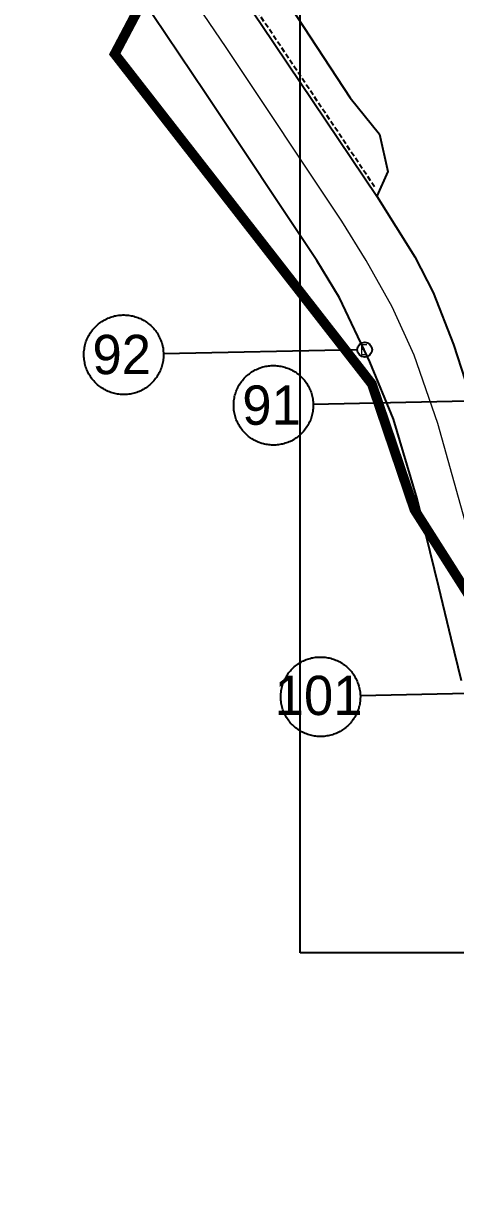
# Model space of a CAD drawing. Extents: x 296690 to 298491, y 586647 to 587790.
# Drawn here: x 296978 to 297022, y 587301.4 to 587419.6 of the extents above; entities that cross this region are included whole.
import ezdxf
from ezdxf.enums import TextEntityAlignment as Align

# ---------------------------------------------------------------- set-up
doc = ezdxf.new("R2010")
doc.units = 0
doc.header["$MEASUREMENT"] = 0
doc.linetypes.add('DASHED', pattern=[0.75, 0.5, -0.25])
doc.linetypes.add('PHANTOM2', pattern=[1.25, 0.625, -0.125, 0.125, -0.125, 0.125, -0.125])
for name, color, linetype in [('_0넘버링', 7, 'Continuous'), ('_조사구역', 6, 'Continuous'), ('가드레일', 114, 'Continuous'), ('도로_아스콘', 1, 'Continuous'), ('전력주', 2, 'Continuous'), ('지형_하단', 7, 'Continuous')]:
    doc.layers.add(name, color=color, linetype=linetype)
doc.layers.add('중앙선', color=2, linetype='Continuous', lineweight=18)
doc.styles.add('GHS', font='simplex.shx', dxfattribs={"bigfont": 'ngsw.shx'})
doc.styles.add('JKS_FONT', font='', dxfattribs={"height": 1.5})
doc.styles.get('JKS_FONT').set_extended_font_data('Expo M')

# ---------------------------------------------------------------- blocks, each defined once
blk = doc.blocks.new('전력주')
at = {"layer": '전력주'}
blk.add_circle((0, 0), 0.75, dxfattribs=at)
at = {"layer": '전력주', "style": 'GHS'}
blk.add_text('E', height=1, rotation=359.9995, dxfattribs=at).set_placement((-0.5, -0.48))

msp = doc.modelspace()

# ---------------------------------------------------------------- linework, layer by layer
msp.add_lwpolyline([(297006.23, 587324.97), (297006.23, 587599.97), (297456.23, 587599.97), (297456.23, 587324.97), (297006.23, 587324.97)])
at = {"layer": '_0넘버링', "linetype": 'Continuous'}
for p, q in [((297012.03, 587386.36), (296992.31, 587385.93)), ((297025.14, 587381.16), (297007.55, 587380.78)), ((297032.37, 587351.55), (297012.34, 587351.12))]:
    msp.add_line(p, q, dxfattribs=at)
for points in [[(296984.21, 587385.76), (296984.21, 587385.9), (296984.21, 587386.04), (296984.22, 587386.18), (296984.24, 587386.32), (296984.26, 587386.46), (296984.28, 587386.6), (296984.31, 587386.74), (296984.34, 587386.88), (296984.38, 587387.01), (296984.42, 587387.15), (296984.47, 587387.28), (296984.52, 587387.41), (296984.58, 587387.54), (296984.64, 587387.67), (296984.71, 587387.8), (296984.78, 587387.92), (296984.85, 587388.04), (296984.93, 587388.16), (296985.02, 587388.27), (296985.1, 587388.38), (296985.19, 587388.49), (296985.29, 587388.6), (296985.38, 587388.7), (296985.49, 587388.8), (296985.59, 587388.89), (296985.7, 587388.98), (296985.81, 587389.07), (296985.92, 587389.15), (296986.04, 587389.23), (296986.16, 587389.31), (296986.28, 587389.38), (296986.41, 587389.45), (296986.53, 587389.51), (296986.66, 587389.57), (296986.79, 587389.62), (296986.93, 587389.67), (296987.06, 587389.71), (296987.2, 587389.75), (296987.33, 587389.79), (296987.47, 587389.82), (296987.61, 587389.84), (296987.75, 587389.86), (296987.89, 587389.88), (296988.03, 587389.89), (296988.17, 587389.9), (296988.31, 587389.9), (296988.46, 587389.89), (296988.6, 587389.88), (296988.74, 587389.87), (296988.88, 587389.85), (296989.02, 587389.82), (296989.15, 587389.8), (296989.29, 587389.76), (296989.43, 587389.72), (296989.56, 587389.68), (296989.7, 587389.63), (296989.83, 587389.58), (296989.96, 587389.52), (296990.08, 587389.46), (296990.21, 587389.4), (296990.33, 587389.33), (296990.45, 587389.25), (296990.57, 587389.17), (296990.68, 587389.09), (296990.8, 587389), (296990.9, 587388.91), (296991.01, 587388.82), (296991.11, 587388.72), (296991.21, 587388.62), (296991.31, 587388.52), (296991.4, 587388.41), (296991.48, 587388.3), (296991.57, 587388.18), (296991.65, 587388.07), (296991.72, 587387.95), (296991.79, 587387.82), (296991.86, 587387.7), (296991.92, 587387.57), (296991.98, 587387.44), (296992.03, 587387.31), (296992.08, 587387.18), (296992.13, 587387.05), (296992.17, 587386.91), (296992.2, 587386.77), (296992.23, 587386.63), (296992.26, 587386.5), (296992.28, 587386.36), (296992.29, 587386.22), (296992.3, 587386.07), (296992.31, 587385.93), (296992.31, 587385.79), (296992.3, 587385.65), (296992.3, 587385.51), (296992.28, 587385.37), (296992.26, 587385.23), (296992.24, 587385.09), (296992.21, 587384.95), (296992.18, 587384.81), (296992.14, 587384.68), (296992.09, 587384.54), (296992.05, 587384.41), (296991.99, 587384.28), (296991.94, 587384.15), (296991.88, 587384.02), (296991.81, 587383.9), (296991.74, 587383.77), (296991.66, 587383.65), (296991.59, 587383.54), (296991.5, 587383.42), (296991.42, 587383.31), (296991.33, 587383.2), (296991.23, 587383.1), (296991.13, 587382.99), (296991.03, 587382.9), (296990.93, 587382.8), (296990.82, 587382.71), (296990.71, 587382.62), (296990.6, 587382.54), (296990.48, 587382.46), (296990.36, 587382.38), (296990.24, 587382.31), (296990.11, 587382.24), (296989.99, 587382.18), (296989.86, 587382.12), (296989.73, 587382.07), (296989.59, 587382.02), (296989.46, 587381.98), (296989.32, 587381.94), (296989.19, 587381.9), (296989.05, 587381.87), (296988.91, 587381.85), (296988.77, 587381.83), (296988.63, 587381.81), (296988.49, 587381.8), (296988.35, 587381.8), (296988.2, 587381.8), (296988.06, 587381.8), (296987.92, 587381.81), (296987.78, 587381.82), (296987.64, 587381.84), (296987.5, 587381.87), (296987.36, 587381.9), (296987.23, 587381.93), (296987.09, 587381.97), (296986.96, 587382.01), (296986.82, 587382.06), (296986.69, 587382.11), (296986.56, 587382.17), (296986.44, 587382.23), (296986.31, 587382.3), (296986.19, 587382.37), (296986.07, 587382.44), (296985.95, 587382.52), (296985.83, 587382.6), (296985.72, 587382.69), (296985.61, 587382.78), (296985.51, 587382.87), (296985.41, 587382.97), (296985.31, 587383.07), (296985.21, 587383.18), (296985.12, 587383.28), (296985.03, 587383.4), (296984.95, 587383.51), (296984.87, 587383.63), (296984.8, 587383.75), (296984.72, 587383.87), (296984.66, 587383.99), (296984.6, 587384.12), (296984.54, 587384.25), (296984.48, 587384.38), (296984.44, 587384.51), (296984.39, 587384.65), (296984.35, 587384.78), (296984.32, 587384.92), (296984.29, 587385.06), (296984.26, 587385.2), (296984.24, 587385.34), (296984.23, 587385.48), (296984.22, 587385.62), (296984.21, 587385.76)], [(296999.45, 587380.61), (296999.45, 587380.75), (296999.45, 587380.89), (296999.46, 587381.04), (296999.48, 587381.18), (296999.5, 587381.32), (296999.52, 587381.46), (296999.55, 587381.59), (296999.58, 587381.73), (296999.62, 587381.87), (296999.66, 587382), (296999.71, 587382.13), (296999.76, 587382.27), (296999.82, 587382.4), (296999.88, 587382.52), (296999.95, 587382.65), (297000.02, 587382.77), (297000.09, 587382.89), (297000.17, 587383.01), (297000.25, 587383.12), (297000.34, 587383.23), (297000.43, 587383.34), (297000.53, 587383.45), (297000.62, 587383.55), (297000.72, 587383.65), (297000.83, 587383.74), (297000.94, 587383.84), (297001.05, 587383.92), (297001.16, 587384.01), (297001.28, 587384.09), (297001.4, 587384.16), (297001.52, 587384.23), (297001.65, 587384.3), (297001.77, 587384.36), (297001.9, 587384.42), (297002.03, 587384.47), (297002.16, 587384.52), (297002.3, 587384.57), (297002.43, 587384.61), (297002.57, 587384.64), (297002.71, 587384.67), (297002.85, 587384.7), (297002.99, 587384.72), (297003.13, 587384.73), (297003.27, 587384.74), (297003.41, 587384.75), (297003.55, 587384.75), (297003.69, 587384.74), (297003.84, 587384.73), (297003.98, 587384.72), (297004.12, 587384.7), (297004.26, 587384.68), (297004.39, 587384.65), (297004.53, 587384.61), (297004.67, 587384.58), (297004.8, 587384.53), (297004.93, 587384.49), (297005.07, 587384.43), (297005.2, 587384.38), (297005.32, 587384.31), (297005.45, 587384.25), (297005.57, 587384.18), (297005.69, 587384.1), (297005.81, 587384.03), (297005.92, 587383.94), (297006.03, 587383.86), (297006.14, 587383.77), (297006.25, 587383.67), (297006.35, 587383.57), (297006.45, 587383.47), (297006.54, 587383.37), (297006.64, 587383.26), (297006.72, 587383.15), (297006.81, 587383.03), (297006.89, 587382.92), (297006.96, 587382.8), (297007.03, 587382.68), (297007.1, 587382.55), (297007.16, 587382.42), (297007.22, 587382.3), (297007.27, 587382.16), (297007.32, 587382.03), (297007.37, 587381.9), (297007.41, 587381.76), (297007.44, 587381.62), (297007.47, 587381.49), (297007.5, 587381.35), (297007.52, 587381.21), (297007.53, 587381.07), (297007.54, 587380.93), (297007.55, 587380.78), (297007.55, 587380.64), (297007.54, 587380.5), (297007.53, 587380.36), (297007.52, 587380.22), (297007.5, 587380.08), (297007.48, 587379.94), (297007.45, 587379.8), (297007.41, 587379.67), (297007.38, 587379.53), (297007.33, 587379.39), (297007.29, 587379.26), (297007.23, 587379.13), (297007.18, 587379), (297007.11, 587378.87), (297007.05, 587378.75), (297006.98, 587378.63), (297006.9, 587378.51), (297006.83, 587378.39), (297006.74, 587378.27), (297006.66, 587378.16), (297006.57, 587378.05), (297006.47, 587377.95), (297006.37, 587377.85), (297006.27, 587377.75), (297006.17, 587377.65), (297006.06, 587377.56), (297005.95, 587377.47), (297005.83, 587377.39), (297005.72, 587377.31), (297005.6, 587377.23), (297005.48, 587377.16), (297005.35, 587377.1), (297005.22, 587377.03), (297005.1, 587376.98), (297004.97, 587376.92), (297004.83, 587376.87), (297004.7, 587376.83), (297004.56, 587376.79), (297004.43, 587376.76), (297004.29, 587376.73), (297004.15, 587376.7), (297004.01, 587376.68), (297003.87, 587376.66), (297003.73, 587376.65), (297003.59, 587376.65), (297003.44, 587376.65), (297003.3, 587376.65), (297003.16, 587376.66), (297003.02, 587376.68), (297002.88, 587376.7), (297002.74, 587376.72), (297002.6, 587376.75), (297002.47, 587376.78), (297002.33, 587376.82), (297002.2, 587376.86), (297002.06, 587376.91), (297001.93, 587376.96), (297001.8, 587377.02), (297001.67, 587377.08), (297001.55, 587377.15), (297001.43, 587377.22), (297001.31, 587377.29), (297001.19, 587377.37), (297001.07, 587377.45), (297000.96, 587377.54), (297000.85, 587377.63), (297000.75, 587377.73), (297000.65, 587377.82), (297000.55, 587377.92), (297000.45, 587378.03), (297000.36, 587378.14), (297000.27, 587378.25), (297000.19, 587378.36), (297000.11, 587378.48), (297000.04, 587378.6), (296999.96, 587378.72), (296999.9, 587378.85), (296999.83, 587378.97), (296999.78, 587379.1), (296999.72, 587379.23), (296999.67, 587379.36), (296999.63, 587379.5), (296999.59, 587379.63), (296999.56, 587379.77), (296999.53, 587379.91), (296999.5, 587380.05), (296999.48, 587380.19), (296999.47, 587380.33), (296999.45, 587380.47), (296999.45, 587380.61)], [(297004.24, 587350.95), (297004.24, 587351.09), (297004.24, 587351.23), (297004.25, 587351.37), (297004.27, 587351.51), (297004.29, 587351.65), (297004.31, 587351.79), (297004.34, 587351.93), (297004.37, 587352.07), (297004.41, 587352.2), (297004.45, 587352.34), (297004.5, 587352.47), (297004.55, 587352.6), (297004.61, 587352.73), (297004.67, 587352.86), (297004.74, 587352.98), (297004.81, 587353.11), (297004.88, 587353.23), (297004.96, 587353.34), (297005.04, 587353.46), (297005.13, 587353.57), (297005.22, 587353.68), (297005.31, 587353.78), (297005.41, 587353.89), (297005.51, 587353.99), (297005.62, 587354.08), (297005.73, 587354.17), (297005.84, 587354.26), (297005.95, 587354.34), (297006.07, 587354.42), (297006.19, 587354.5), (297006.31, 587354.57), (297006.43, 587354.64), (297006.56, 587354.7), (297006.69, 587354.76), (297006.82, 587354.81), (297006.95, 587354.86), (297007.09, 587354.9), (297007.22, 587354.94), (297007.36, 587354.98), (297007.5, 587355.01), (297007.64, 587355.03), (297007.78, 587355.05), (297007.92, 587355.07), (297008.06, 587355.08), (297008.2, 587355.08), (297008.34, 587355.08), (297008.48, 587355.08), (297008.62, 587355.07), (297008.77, 587355.06), (297008.91, 587355.04), (297009.04, 587355.01), (297009.18, 587354.98), (297009.32, 587354.95), (297009.46, 587354.91), (297009.59, 587354.87), (297009.72, 587354.82), (297009.86, 587354.77), (297009.99, 587354.71), (297010.11, 587354.65), (297010.24, 587354.58), (297010.36, 587354.51), (297010.48, 587354.44), (297010.6, 587354.36), (297010.71, 587354.28), (297010.82, 587354.19), (297010.93, 587354.1), (297011.04, 587354.01), (297011.14, 587353.91), (297011.24, 587353.81), (297011.33, 587353.7), (297011.43, 587353.6), (297011.51, 587353.48), (297011.6, 587353.37), (297011.68, 587353.25), (297011.75, 587353.13), (297011.82, 587353.01), (297011.89, 587352.89), (297011.95, 587352.76), (297012.01, 587352.63), (297012.06, 587352.5), (297012.11, 587352.37), (297012.16, 587352.23), (297012.2, 587352.1), (297012.23, 587351.96), (297012.26, 587351.82), (297012.29, 587351.68), (297012.31, 587351.54), (297012.32, 587351.4), (297012.33, 587351.26), (297012.34, 587351.12), (297012.34, 587350.98), (297012.33, 587350.84), (297012.32, 587350.7), (297012.31, 587350.56), (297012.29, 587350.42), (297012.27, 587350.28), (297012.24, 587350.14), (297012.2, 587350), (297012.17, 587349.87), (297012.12, 587349.73), (297012.07, 587349.6), (297012.02, 587349.47), (297011.97, 587349.34), (297011.9, 587349.21), (297011.84, 587349.08), (297011.77, 587348.96), (297011.69, 587348.84), (297011.61, 587348.72), (297011.53, 587348.61), (297011.45, 587348.5), (297011.36, 587348.39), (297011.26, 587348.28), (297011.16, 587348.18), (297011.06, 587348.08), (297010.96, 587347.99), (297010.85, 587347.9), (297010.74, 587347.81), (297010.62, 587347.73), (297010.51, 587347.65), (297010.39, 587347.57), (297010.27, 587347.5), (297010.14, 587347.43), (297010.01, 587347.37), (297009.89, 587347.31), (297009.75, 587347.26), (297009.62, 587347.21), (297009.49, 587347.17), (297009.35, 587347.13), (297009.21, 587347.09), (297009.08, 587347.06), (297008.94, 587347.04), (297008.8, 587347.02), (297008.66, 587347), (297008.52, 587346.99), (297008.37, 587346.99), (297008.23, 587346.98), (297008.09, 587346.99), (297007.95, 587347), (297007.81, 587347.01), (297007.67, 587347.03), (297007.53, 587347.06), (297007.39, 587347.08), (297007.26, 587347.12), (297007.12, 587347.16), (297006.98, 587347.2), (297006.85, 587347.25), (297006.72, 587347.3), (297006.59, 587347.36), (297006.46, 587347.42), (297006.34, 587347.48), (297006.22, 587347.55), (297006.1, 587347.63), (297005.98, 587347.71), (297005.86, 587347.79), (297005.75, 587347.88), (297005.64, 587347.97), (297005.54, 587348.06), (297005.44, 587348.16), (297005.34, 587348.26), (297005.24, 587348.36), (297005.15, 587348.47), (297005.06, 587348.58), (297004.98, 587348.7), (297004.9, 587348.81), (297004.82, 587348.93), (297004.75, 587349.06), (297004.69, 587349.18), (297004.62, 587349.31), (297004.57, 587349.44), (297004.51, 587349.57), (297004.46, 587349.7), (297004.42, 587349.83), (297004.38, 587349.97), (297004.35, 587350.11), (297004.32, 587350.25), (297004.29, 587350.38), (297004.27, 587350.52), (297004.25, 587350.67), (297004.24, 587350.81), (297004.24, 587350.95)]]:
    msp.add_lwpolyline(points, dxfattribs=at)
at = {"layer": '_조사구역', "color": 1, "linetype": 'PHANTOM2', "ltscale": 10, "const_width": 1, "flags": 128}
msp.add_lwpolyline([(296888.84, 587577.29), (296916.15, 587564.87), (296917.16, 587546.98), (296944.06, 587499.88), (296962.64, 587506.35), (296964.44, 587470.58), (296997.02, 587434.8), (296987.35, 587416.46), (297013.51, 587382.87), (297017.84, 587370.08), (297028.94, 587352.6), (297029.92, 587342.81), (297037.31, 587334.59), (297040.56, 587314.96), (297070.47, 587308.46), (297100.62, 587240.51), (296816.88, 587204.01), (296810.03, 587153.67), (296842.85, 587123.71), (296813.17, 587102.47), (296801.87, 587080.63), (296792.42, 587066.55), (296780.99, 587053.96), (296729.3, 587013.64), (296789.94, 586992.35), (296824.61, 587004.26), (296850.23, 586942.24), (296893.72, 586957.02), (296943.19, 587021.67), (296972.09, 586999.95), (296987, 586998.05), (297023.23, 586997.93), (297046.89, 586904.34), (297072.38, 586919.28), (297092.13, 586914.81), (297140.05, 586929.39), (297161.26, 587039.31), (297169.67, 587043.4), (297143.69, 587095.58), (297202.29, 587171.68), (297208.17, 587171.56), (297223.3, 587185.23), (297231.66, 587208.89), (297261.64, 587209.69), (297274.46, 587204.56), (297288.68, 587207.29), (297312.55, 587205.4), (297330.39, 587243.47), (297352.25, 587274.95), (297366.21, 587284.27), (297417.02, 587287.72), (297445.1, 587268.3), (297503.61, 587227.81), (297523.96, 587277.06), (297579.61, 587285.31), (297639.29, 587334.83), (297716.69, 587369.95), (297740.28, 587286.16), (297825.46, 587201.84), (297873.06, 587112.59), (297985.44, 587163.71), (298083.12, 587194.83), (298077.66, 587264.11), (298068.85, 587288.67), (298075.49, 587302.92), (298064.34, 587344.33), (298031.59, 587377.11), (298044.64, 587441.82), (298042.94, 587499.78), (298028.92, 587538.45), (298039.34, 587564.95), (298043.46, 587576.46), (298029.63, 587619.83), (298018.44, 587640.96), (298021.43, 587663.04), (298018.74, 587675.87), (298016.58, 587686.14), (298003.66, 587699.07), (297992.44, 587709.1), (297988.83, 587725.13), (297944.08, 587728.99), (297800.52, 587643.82), (297772.38, 587662.14), (297757.38, 587592.19), (297693.21, 587575.36), (297656.54, 587574.02), (297572.22, 587570.95), (297613.4, 587635.68), (297629.04, 587661.26), (297639.97, 587676.97), (297661.05, 587707.24), (297598.57, 587775.35), (297577.8, 587771.53), (297529.25, 587759.19), (297490.27, 587737.05), (297479.32, 587721.33), (297454.97, 587717.47), (297250.91, 587692.79), (297212.29, 587661.66), (297187.56, 587688.51), (297176.05, 587696.22), (297149.46, 587697.29), (297117.93, 587719.01), (297086.05, 587732.64), (297066.45, 587740.82), (297055.85, 587761.22), (297045.64, 587752.78), (296998.56, 587747.18), (296975.92, 587745.76), (296966.62, 587742.51), (296946.71, 587733.47), (296916.68, 587715.59), (296875.89, 587729.39), (296872.69, 587730.05), (296872.4, 587730.11), (296864.88, 587731.65), (296743.31, 587733.69), (296691.62, 587698.85), (296718.09, 587653.84), (296730.15, 587649.14), (296737.49, 587637.8), (296758.71, 587639.51), (296767.47, 587630.15), (296786.92, 587626.97), (296789.39, 587586.73), (296810.55, 587586.52), (296815.91, 587576.91), (296842.39, 587563.91), (296888.84, 587577.29)], dxfattribs=at)
at = {"layer": '가드레일', "linetype": 'DASHED'}
msp.add_line((297013.78, 587402.94), (296980.13, 587453.31), dxfattribs=at)
at = {"layer": '도로_아스콘'}
for p, q in [((296988.6, 587439.8), (297002.31, 587419.4)), ((296996.56, 587412.51), (296987.38, 587426.18)), ((297002.31, 587419.4), (297014, 587401.98)), ((297007.91, 587395.44), (296996.56, 587412.51)), ((297014, 587401.98), (297017.88, 587395.8)), ((297010.21, 587391.63), (297007.91, 587395.44)), ((297017.88, 587395.8), (297019.76, 587392.18)), ((297013.31, 587385.14), (297010.21, 587391.63)), ((297019.76, 587392.18), (297021.83, 587386.88)), ((297021.83, 587386.88), (297024.18, 587379.57)), ((297015.72, 587379.28), (297013.31, 587385.14)), ((297018.12, 587371.17), (297015.72, 587379.28)), ((297020.32, 587362.2), (297018.12, 587371.17)), ((297021.58, 587356.95), (297020.32, 587362.2)), ((297022.63, 587352.64), (297021.58, 587356.95))]:
    msp.add_line(p, q, dxfattribs=at)
at = {"layer": '중앙선'}
for p, q in [((296998.69, 587417.11), (296985.8, 587436.16)), ((297010.44, 587399.45), (296998.69, 587417.11)), ((297012.94, 587395.44), (297010.44, 587399.45)), ((297015.56, 587390.72), (297012.94, 587395.44)), ((297017.82, 587385.79), (297015.56, 587390.72)), ((297020.21, 587378.84), (297017.82, 587385.79)), ((297024.01, 587365.24), (297020.21, 587378.84))]:
    msp.add_line(p, q, dxfattribs=at)
at = {"layer": '지형_하단'}
for p, q in [((296999.09, 587430.66), (297011.31, 587411.98)), ((297011.31, 587411.98), (297014.28, 587408.29)), ((297014.28, 587408.29), (297015.13, 587404.5)), ((297015.13, 587404.5), (297014, 587401.98))]:
    msp.add_line(p, q, dxfattribs=at)

# ---------------------------------------------------------------- block references
at = {"layer": '전력주'}
msp.add_blockref('전력주', (297012.78, 587386.36), dxfattribs=at)

# ---------------------------------------------------------------- texts
at = {"layer": '_0넘버링', "style": 'JKS_FONT'}
for s, p in [('92', (296988.06, 587385.87)), ('91', (297003.3, 587380.72)), ('101', (297008.09, 587351.17))]:
    msp.add_text(s, height=4, dxfattribs=at).set_placement(p, align=Align.MIDDLE_CENTER)

doc.saveas('drawing.dxf')
